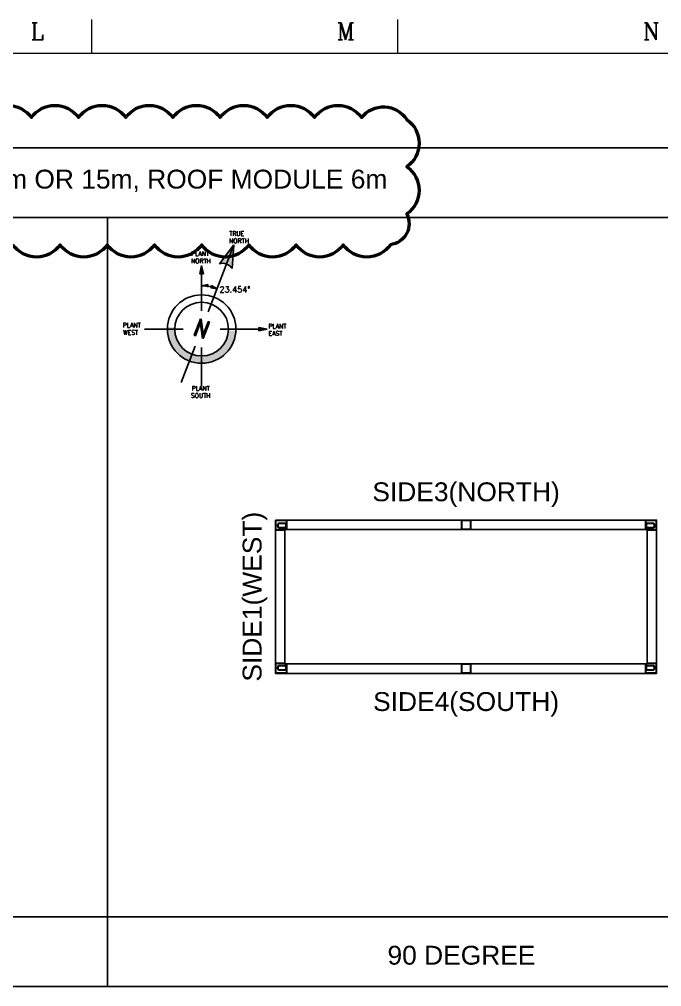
# Model space of a CAD drawing. Header units: millimetres. Extents: x -300 to 383236, y -195106 to -144646.
# Drawn here: x 359190 to 367358, y -157575 to -145269 of the extents above; entities that cross this region are included whole.
import ezdxf
from ezdxf.enums import TextEntityAlignment as Align

# ---------------------------------------------------------------- set-up
doc = ezdxf.new("R2010")
doc.units = ezdxf.units.MM
doc.header["$LTSCALE"] = 60
doc.layers.add('1', color=7, linetype='Continuous')
doc.layers.add('C_TEXT_CONTAINER NO', color=7, linetype='Continuous')
doc.layers.add('C_REV', color=4, linetype='Continuous', lineweight=50)
doc.layers.add('TAN-TIT', color=30, linetype='Continuous', lineweight=0)
doc.styles.add('Arial', font='arial.ttf')
doc.styles.add('COM', font='COMPLEX', dxfattribs={"height": 5})
doc.styles.add('ROMAND', font='romand.shx', dxfattribs={"width": 0.86, "height": 6.5})
doc.styles.add('RomanS', font='romans.shx', dxfattribs={"bigfont": 'whgtxt.shx'})
doc.styles.get("Standard").update_dxf_attribs({"font": 'romans.shx', "width": 0.75, "bigfont": 'whgtxt.shx'})

# ---------------------------------------------------------------- blocks, each defined once
blk = doc.blocks.new('BORDER')
at = {"layer": 'TAN-TIT'}
for p, q in [((160720, 164680), (160720, 166122)), ((173699, 164680), (173699, 166122)), ((232823, 164680), (4977, 164680))]:
    blk.add_line(p, q, dxfattribs=at)
at = {"layer": 'TAN-TIT', "style": 'COM'}
for s, p in [('L', (158124, 165257)), ('M', (171103, 165257)), ('M', (171103, 165257)), ('N', (184082, 165257))]:
    blk.add_text(s, height=721, dxfattribs=at).set_placement(p)

msp = doc.modelspace()

# ---------------------------------------------------------------- hatches: boundary and pattern name
h = msp.add_hatch(color=256)
h.paths.add_polyline_path([(361918.9, -148139.4), (361734.7, -148379.3, -0.1704873), (361825.8, -148381.9)])
h.paths.add_polyline_path([(361918.9, -148139.4), (361825.8, -148381.9, -0.1704873), (361895.3, -148440.9)])
h = msp.add_hatch(color=256)
h.paths.add_polyline_path([(361918.9, -148139.4), (361734.7, -148379.3, -0.1704873), (361825.8, -148381.9)])
h.paths.add_polyline_path([(361918.9, -148139.4), (361825.8, -148381.9, -0.1704873), (361895.3, -148440.9)])
h = msp.add_hatch(color=256)
h.paths.add_polyline_path([(361508, -148402.6), (361485.9, -148506.1), (361515.7, -148506.1, 0.0362907)])
h.paths.add_polyline_path([(361508, -148402.6, -0.0362907), (361515.7, -148506.1), (361530.4, -148506)])
h = msp.add_hatch(color=256)
h.paths.add_polyline_path([(361508, -148402.6), (361485.9, -148506.1), (361515.7, -148506.1, 0.0362907)])
h.paths.add_polyline_path([(361508, -148402.6, -0.0362907), (361515.7, -148506.1), (361530.4, -148506)])
h = msp.add_hatch(color=256)
h.paths.add_polyline_path([(361508.1, -148659.5), (361587.4, -148677.7), (361587.7, -148654.9, 0.0362907)])
h.paths.add_polyline_path([(361508.1, -148659.5, -0.0362907), (361587.7, -148654.9), (361587.9, -148643.6)])
h = msp.add_hatch(color=256)
h.paths.add_polyline_path([(361508.1, -148659.5), (361587.4, -148677.7), (361587.7, -148654.9, 0.0362907)])
h.paths.add_polyline_path([(361508.1, -148659.5, -0.0362907), (361587.7, -148654.9), (361587.9, -148643.6)])
h = msp.add_hatch(color=256)
h.paths.add_polyline_path([(361705.2, -148696), (361635.3, -148654.3), (361628, -148676, 0.0362907)])
h.paths.add_polyline_path([(361705.2, -148696, -0.0362907), (361628, -148676), (361624.4, -148686.7)])
h = msp.add_hatch(color=256)
h.paths.add_polyline_path([(361705.2, -148696), (361635.3, -148654.3), (361628, -148676, 0.0362907)])
h.paths.add_polyline_path([(361705.2, -148696, -0.0362907), (361628, -148676), (361624.4, -148686.7)])
h = msp.add_hatch(color=256)
h.paths.add_polyline_path([(361073.3, -149183.9, 0.4142136), (361482.2, -149644.6), (361487.8, -149550.8, -0.4142136), (361167.2, -149189.5)])
h.paths.add_polyline_path([(361487.8, -149550.8), (361482.2, -149644.6, 0.2159793), (361818, -149516), (361751.1, -149449.9, -0.2159793)])
h.paths.add_polyline_path([(361751.1, -149449.9), (361818, -149516, 0.1819562), (361943, -149235.7), (361849.1, -149230.1, -0.1819562)])
h = msp.add_hatch(color=256)
h.paths.add_polyline_path([(361073.3, -149183.9, 0.4142136), (361482.2, -149644.6), (361487.8, -149550.8, -0.4142136), (361167.2, -149189.5)])
h.paths.add_polyline_path([(361487.8, -149550.8), (361482.2, -149644.6, 0.2159793), (361818, -149516), (361751.1, -149449.9, -0.2159793)])
h.paths.add_polyline_path([(361751.1, -149449.9), (361818, -149516, 0.1819562), (361943, -149235.7), (361849.1, -149230.1, -0.1819562)])
h = msp.add_hatch(color=256)
h.paths.add_polyline_path([(362339.8, -149209.8), (362236.3, -149231.9), (362236.4, -149202.2, -0.0362907)])
h.paths.add_polyline_path([(362339.8, -149209.8, 0.0362907), (362236.4, -149202.2), (362236.4, -149187.5)])
h = msp.add_hatch(color=256)
h.paths.add_polyline_path([(362339.8, -149209.8), (362236.3, -149231.9), (362236.4, -149202.2, -0.0362907)])
h.paths.add_polyline_path([(362339.8, -149209.8, 0.0362907), (362236.4, -149202.2), (362236.4, -149187.5)])

# ---------------------------------------------------------------- linework, layer by layer
for p, q in [((351312.7, -146902.1), (369312.7, -146902.1)), ((351312.7, -147791.5), (369312.7, -147791.5)), ((360312.7, -157575), (360312.7, -147791.5)), ((361592, -148991.1), (361918.9, -148139.4)), ((361592, -148991.1), (361918.9, -148139.4)), ((361918.9, -148139.4), (361734.7, -148379.3)), ((361918.9, -148139.4), (361734.7, -148379.3)), ((361918.9, -148139.4), (361895.3, -148440.9)), ((361918.9, -148139.4), (361895.3, -148440.9)), ((361508, -148402.6), (361485.9, -148506.1)), ((361508, -148402.6), (361485.9, -148506.1)), ((361508.1, -148975.6), (361508, -148402.6)), ((361508, -148402.6), (361530.4, -148506)), ((361508.1, -148975.6), (361508, -148402.6)), ((361508, -148402.6), (361530.4, -148506)), ((361485.9, -148506.1), (361530.4, -148506)), ((361485.9, -148506.1), (361530.4, -148506)), ((361508.1, -148659.5), (361587.9, -148643.6)), ((361508.1, -148659.5), (361587.9, -148643.6)), ((361587.4, -148677.7), (361587.9, -148643.6)), ((361587.4, -148677.7), (361587.9, -148643.6)), ((361635.3, -148654.3), (361624.4, -148686.7)), ((361635.3, -148654.3), (361624.4, -148686.7)), ((361705.2, -148696), (361624.4, -148686.7)), ((361705.2, -148696), (361624.4, -148686.7)), ((361705.2, -148696), (361635.3, -148654.3)), ((361705.2, -148696), (361635.3, -148654.3)), ((360779.9, -149209.9), (361273.9, -149209.8)), ((360779.9, -149209.9), (361273.9, -149209.8)), ((361742.4, -149209.8), (362236.4, -149209.7)), ((361742.4, -149209.8), (362236.4, -149209.7)), ((362236.3, -149231.9), (362236.4, -149187.5)), ((362236.3, -149231.9), (362236.4, -149187.5)), ((362339.8, -149209.8), (362236.3, -149231.9)), ((362339.8, -149209.8), (362236.3, -149231.9)), ((362339.8, -149209.8), (362236.4, -149187.5)), ((362339.8, -149209.8), (362236.4, -149187.5)), ((361247.2, -149889.7), (361424.2, -149428.5)), ((361508.3, -149938), (361508.2, -149444)), ((361508.3, -149938), (361508.2, -149444)), ((369312.7, -156685.6), (351312.7, -156685.6)), ((369312.7, -157575), (351312.7, -157575))]:
    msp.add_line(p, q)
at = {"color": 3}
for p, q in [((362448.3, -151639), (362577.9, -151639)), ((362448.3, -151639), (362590.7, -151639)), ((362448.3, -151639), (362590.7, -151639)), ((362448.3, -151639), (362448.3, -151768.6)), ((362448.3, -153589.4), (362448.3, -151639)), ((364976.7, -151639), (364856.7, -151639)), ((367294.7, -151639), (367152.3, -151639)), ((362568.3, -151768.6), (362568.3, -151759)), ((362590.7, -151759), (362568.3, -151759)), ((362568.3, -153459.8), (362568.3, -151768.6)), ((367152.3, -151759), (362590.7, -151759)), ((367152.3, -151759), (367174.7, -151759)), ((367174.7, -151768.6), (367174.7, -151759)), ((367174.7, -151768.6), (367174.7, -153459.8)), ((362448.3, -153589.4), (362448.3, -153459.8)), ((362568.3, -153459.8), (362568.3, -153469.4)), ((362590.7, -153469.4), (362568.3, -153469.4)), ((362590.7, -153469.4), (367152.3, -153469.4)), ((367152.3, -153469.4), (367174.7, -153469.4)), ((367174.7, -153459.8), (367174.7, -153469.4))]:
    msp.add_line(p, q, dxfattribs=at)
at = {"color": 3, "linetype": 'Continuous'}
for p, q in [((362453.1, -151655.4), (362448.3, -151655.4)), ((362453.1, -151643.8), (362453.1, -151643.8)), ((362453.1, -151643.8), (362453.1, -151643.8)), ((362453.1, -151763.8), (362453.1, -151655.4)), ((362464.7, -151643.8), (362464.7, -151639)), ((362464.7, -151643.8), (362585.9, -151643.8)), ((362574.7, -151680), (362484.2, -151680)), ((362486.9, -151684.8), (362572.1, -151684.8)), ((362585.9, -151643.8), (362585.9, -151639)), ((362590.7, -151643.8), (362585.9, -151643.8)), ((362585.9, -151643.8), (362585.9, -151759)), ((362590.7, -151759), (362590.7, -151639)), ((367152.3, -151759), (367152.3, -151639)), ((367152.3, -151643.8), (367157.1, -151643.8)), ((367157.1, -151643.8), (367157.1, -151639)), ((367157.1, -151643.8), (367157.1, -151759)), ((367278.3, -151643.8), (367157.1, -151643.8)), ((367168.2, -151680), (367258.7, -151680)), ((367256.1, -151684.8), (367170.9, -151684.8)), ((367278.3, -151643.8), (367278.3, -151639)), ((367289.9, -151643.8), (367289.9, -151643.8)), ((367289.9, -151643.8), (367289.9, -151643.8)), ((367289.9, -151655.4), (367294.7, -151655.4)), ((367289.9, -151763.8), (367289.9, -151655.4)), ((362448.3, -151763.8), (362453.1, -151763.8)), ((362568.3, -151768.6), (362448.3, -151768.6)), ((362453.1, -151768.6), (362453.1, -151763.8)), ((362568.3, -151763.8), (362453.1, -151763.8)), ((362484.2, -151740.4), (362574.7, -151740.4)), ((362572.1, -151735.6), (362486.9, -151735.6)), ((367258.7, -151740.4), (367168.2, -151740.4)), ((367170.9, -151735.6), (367256.1, -151735.6)), ((367174.7, -151763.8), (367289.9, -151763.8)), ((367174.7, -151768.6), (367294.7, -151768.6)), ((367294.7, -151763.8), (367289.9, -151763.8)), ((367289.9, -151768.6), (367289.9, -151763.8)), ((362568.3, -153459.8), (362448.3, -153459.8)), ((362448.3, -153464.6), (362453.1, -153464.6)), ((362453.1, -153573), (362448.3, -153573)), ((362453.1, -153459.8), (362453.1, -153464.6)), ((362568.3, -153464.6), (362453.1, -153464.6)), ((362453.1, -153464.6), (362453.1, -153573)), ((362484.2, -153488), (362574.7, -153488)), ((362574.7, -153548.4), (362484.2, -153548.4)), ((362572.1, -153492.8), (362486.9, -153492.8)), ((362486.9, -153543.6), (362572.1, -153543.6)), ((362585.9, -153584.6), (362585.9, -153469.4)), ((362590.7, -153469.4), (362590.7, -153589.4)), ((367152.3, -153469.4), (367152.3, -153589.4)), ((367157.1, -153584.6), (367157.1, -153469.4)), ((367258.7, -153488), (367168.2, -153488)), ((367168.2, -153548.4), (367258.7, -153548.4)), ((367170.9, -153492.8), (367256.1, -153492.8)), ((367256.1, -153543.6), (367170.9, -153543.6)), ((367174.7, -153459.8), (367294.7, -153459.8)), ((367174.7, -153464.6), (367289.9, -153464.6)), ((367289.9, -153459.8), (367289.9, -153464.6)), ((367294.7, -153464.6), (367289.9, -153464.6)), ((367289.9, -153464.6), (367289.9, -153573)), ((367289.9, -153573), (367294.7, -153573)), ((362453.1, -153584.6), (362453.1, -153584.6)), ((362453.1, -153584.6), (362453.1, -153584.6)), ((362464.7, -153584.6), (362464.7, -153589.4)), ((362464.7, -153584.6), (362585.9, -153584.6)), ((362590.7, -153584.6), (362585.9, -153584.6)), ((362585.9, -153584.6), (362585.9, -153589.4)), ((367152.3, -153584.6), (367157.1, -153584.6)), ((367157.1, -153584.6), (367157.1, -153589.4)), ((367278.3, -153584.6), (367157.1, -153584.6)), ((367278.3, -153584.6), (367278.3, -153589.4)), ((367289.9, -153584.6), (367289.9, -153584.6)), ((367289.9, -153584.6), (367289.9, -153584.6))]:
    msp.add_line(p, q, dxfattribs=at)
at = {"color": 3}
for points in [[(362448.3, -151639), (362448.3, -153589.4), (367294.7, -153589.4), (367294.7, -151639)], [(364811.5, -151639), (364931.5, -151639), (364931.5, -151759), (364811.5, -151759)], [(364816.3, -151643.8), (364926.7, -151643.8), (364926.7, -151754.2), (364816.3, -151754.2)], [(364811.5, -153469.4), (364931.5, -153469.4), (364931.5, -153589.4), (364811.5, -153589.4)], [(364816.3, -153474.2), (364926.7, -153474.2), (364926.7, -153584.6), (364816.3, -153584.6)]]:
    msp.add_lwpolyline(points, close=True, dxfattribs=at)
for radius in [435.6, 435.6, 341.6, 341.6]:
    msp.add_circle((361508.2, -149209.8), radius)
for centre, radius, start, end in [((361776.6, -148510.3), 137.5, 30.30506, 107.70652), ((361508.2, -149209.8), 550.3, 69.01654, 90.00868)]:
    msp.add_arc(centre, radius, start, end)
at = {"color": 3, "linetype": 'Continuous'}
for centre, radius, start, end in [((362464.7, -151655.4), 16.4, 90, 180), ((362464.7, -151655.4), 11.6, 90, 180), ((362529.5, -151710.2), 54.4, 146.27916, 213.72084), ((362529.5, -151710.2), 49.6, 149.1964, 210.8036), ((362529.5, -151710.2), 49.6, 329.1964, 30.8036), ((362529.5, -151710.2), 54.4, 326.27916, 33.72084), ((362585.9, -151643.8), 4.8, 0, 90), ((367157.1, -151643.8), 4.8, 90, 180), ((367213.5, -151710.2), 54.4, 146.27916, 213.72084), ((367213.5, -151710.2), 49.6, 149.1964, 210.8036), ((367213.5, -151710.2), 49.6, 329.1964, 30.8036), ((367213.5, -151710.2), 54.4, 326.27916, 33.72084), ((367278.3, -151655.4), 16.4, 0, 90), ((367278.3, -151655.4), 11.6, 0, 90), ((362453.1, -151763.8), 4.8, 180, 270), ((367289.9, -151763.8), 4.8, 270, 0), ((362453.1, -153464.6), 4.8, 90, 180), ((362464.7, -153573), 16.4, 180, 270), ((362464.7, -153573), 11.6, 180, 270), ((362529.5, -153518.2), 54.4, 146.27916, 213.72084), ((362529.5, -153518.2), 49.6, 149.1964, 210.8036), ((362529.5, -153518.2), 49.6, 329.1964, 30.8036), ((362529.5, -153518.2), 54.4, 326.27916, 33.72084), ((367213.5, -153518.2), 54.4, 146.27916, 213.72084), ((367213.5, -153518.2), 49.6, 149.1964, 210.8036), ((367213.5, -153518.2), 49.6, 329.1964, 30.8036), ((367213.5, -153518.2), 54.4, 326.27916, 33.72084), ((367278.3, -153573), 16.4, 270, 0), ((367278.3, -153573), 11.6, 270, 0), ((367289.9, -153464.6), 4.8, 0, 90), ((362585.9, -153584.6), 4.8, 270, 0), ((367157.1, -153584.6), 4.8, 180, 270)]:
    msp.add_arc(centre, radius, start, end, dxfattribs=at)
for points, knots in [([(362484.2, -151680), (362484.3, -151680.1), (362484.3, -151680.1), (362484.3, -151680.1), (362484.3, -151680.2), (362484.3, -151680.2), (362484.4, -151680.3), (362484.4, -151680.4), (362484.6, -151680.6), (362484.6, -151680.8), (362484.8, -151681.1), (362484.9, -151681.2), (362485, -151681.4), (362485, -151681.5), (362485.1, -151681.6), (362485.1, -151681.6), (362485.2, -151681.7), (362485.2, -151681.7), (362485.3, -151681.9), (362485.3, -151682.1), (362485.5, -151682.3), (362485.6, -151682.5), (362485.7, -151682.7), (362485.8, -151682.8), (362485.9, -151683), (362485.9, -151683), (362485.9, -151683.1), (362485.9, -151683.1), (362486, -151683.2), (362486, -151683.3), (362486.1, -151683.4), (362486.2, -151683.5), (362486.3, -151683.8), (362486.3, -151683.9), (362486.4, -151684), (362486.4, -151684), (362486.4, -151684), (362486.5, -151684.1), (362486.5, -151684.1), (362486.5, -151684.2), (362486.6, -151684.3), (362486.6, -151684.4), (362486.7, -151684.5), (362486.7, -151684.6), (362486.8, -151684.6), (362486.8, -151684.6), (362486.8, -151684.7), (362486.8, -151684.7), (362486.8, -151684.7), (362486.8, -151684.7), (362486.9, -151684.8), (362486.9, -151684.8), (362486.9, -151684.8), (362486.9, -151684.8)], [0, 0, 0, 0, 0.0078196, 0.0078196, 0.0156393, 0.0312785, 0.0312785, 0.062557, 0.062557, 0.125114, 0.125114, 0.1876711, 0.1876711, 0.2189496, 0.2189496, 0.2345888, 0.2345888, 0.2502281, 0.2502281, 0.3127851, 0.3127851, 0.3753421, 0.3753421, 0.4378991, 0.4378991, 0.4535384, 0.4535384, 0.4691776, 0.4691776, 0.5004562, 0.5004562, 0.5630132, 0.5630132, 0.6255702, 0.6255702, 0.6412095, 0.6412095, 0.6568487, 0.6568487, 0.6881272, 0.6881272, 0.7506842, 0.7506842, 0.8132413, 0.8132413, 0.8288805, 0.8288805, 0.8445198, 0.8445198, 0.8757983, 0.8757983, 0.9383553, 1, 1, 1, 1]), ([(362574.7, -151680), (362574.7, -151680.1), (362574.7, -151680.1), (362574.7, -151680.1), (362574.7, -151680.2), (362574.6, -151680.2), (362574.6, -151680.3), (362574.5, -151680.4), (362574.4, -151680.6), (362574.3, -151680.8), (362574.2, -151681.1), (362574.1, -151681.2), (362574, -151681.4), (362574, -151681.5), (362573.9, -151681.6), (362573.9, -151681.6), (362573.8, -151681.7), (362573.8, -151681.7), (362573.7, -151681.9), (362573.6, -151682.1), (362573.5, -151682.3), (362573.4, -151682.5), (362573.3, -151682.7), (362573.2, -151682.8), (362573.1, -151683), (362573.1, -151683), (362573.1, -151683.1), (362573.1, -151683.1), (362573, -151683.2), (362573, -151683.3), (362572.9, -151683.4), (362572.8, -151683.5), (362572.7, -151683.8), (362572.7, -151683.9), (362572.6, -151684), (362572.6, -151684), (362572.6, -151684), (362572.5, -151684.1), (362572.5, -151684.1), (362572.5, -151684.2), (362572.4, -151684.3), (362572.4, -151684.4), (362572.3, -151684.5), (362572.3, -151684.6), (362572.2, -151684.6), (362572.2, -151684.6), (362572.2, -151684.7), (362572.2, -151684.7), (362572.2, -151684.7), (362572.2, -151684.7), (362572.1, -151684.8), (362572.1, -151684.8), (362572.1, -151684.8), (362572.1, -151684.8)], [0, 0, 0, 0, 0.0078196, 0.0078196, 0.0156393, 0.0312785, 0.0312785, 0.062557, 0.062557, 0.125114, 0.125114, 0.1876711, 0.1876711, 0.2189496, 0.2189496, 0.2345888, 0.2345888, 0.2502281, 0.2502281, 0.3127851, 0.3127851, 0.3753421, 0.3753421, 0.4378991, 0.4378991, 0.4535384, 0.4535384, 0.4691776, 0.4691776, 0.5004562, 0.5004562, 0.5630132, 0.5630132, 0.6255702, 0.6255702, 0.6412095, 0.6412095, 0.6568487, 0.6568487, 0.6881272, 0.6881272, 0.7506842, 0.7506842, 0.8132413, 0.8132413, 0.8288805, 0.8288805, 0.8445198, 0.8445198, 0.8757983, 0.8757983, 0.9383553, 1, 1, 1, 1]), ([(367168.2, -151680), (367168.3, -151680.1), (367168.3, -151680.1), (367168.3, -151680.1), (367168.3, -151680.2), (367168.3, -151680.2), (367168.4, -151680.3), (367168.4, -151680.4), (367168.6, -151680.6), (367168.6, -151680.8), (367168.8, -151681.1), (367168.9, -151681.2), (367169, -151681.4), (367169, -151681.5), (367169.1, -151681.6), (367169.1, -151681.6), (367169.2, -151681.7), (367169.2, -151681.7), (367169.3, -151681.9), (367169.3, -151682.1), (367169.5, -151682.3), (367169.6, -151682.5), (367169.7, -151682.7), (367169.8, -151682.8), (367169.9, -151683), (367169.9, -151683), (367169.9, -151683.1), (367169.9, -151683.1), (367170, -151683.2), (367170, -151683.3), (367170.1, -151683.4), (367170.2, -151683.5), (367170.3, -151683.8), (367170.3, -151683.9), (367170.4, -151684), (367170.4, -151684), (367170.4, -151684), (367170.5, -151684.1), (367170.5, -151684.1), (367170.5, -151684.2), (367170.6, -151684.3), (367170.6, -151684.4), (367170.7, -151684.5), (367170.7, -151684.6), (367170.8, -151684.6), (367170.8, -151684.6), (367170.8, -151684.7), (367170.8, -151684.7), (367170.8, -151684.7), (367170.8, -151684.7), (367170.9, -151684.8), (367170.9, -151684.8), (367170.9, -151684.8), (367170.9, -151684.8)], [0, 0, 0, 0, 0.0078196, 0.0078196, 0.0156393, 0.0312785, 0.0312785, 0.062557, 0.062557, 0.125114, 0.125114, 0.1876711, 0.1876711, 0.2189496, 0.2189496, 0.2345888, 0.2345888, 0.2502281, 0.2502281, 0.3127851, 0.3127851, 0.3753421, 0.3753421, 0.4378991, 0.4378991, 0.4535384, 0.4535384, 0.4691776, 0.4691776, 0.5004562, 0.5004562, 0.5630132, 0.5630132, 0.6255702, 0.6255702, 0.6412095, 0.6412095, 0.6568487, 0.6568487, 0.6881272, 0.6881272, 0.7506842, 0.7506842, 0.8132413, 0.8132413, 0.8288805, 0.8288805, 0.8445198, 0.8445198, 0.8757983, 0.8757983, 0.9383553, 1, 1, 1, 1]), ([(367258.7, -151680), (367258.7, -151680.1), (367258.7, -151680.1), (367258.7, -151680.1), (367258.7, -151680.2), (367258.6, -151680.2), (367258.6, -151680.3), (367258.5, -151680.4), (367258.4, -151680.6), (367258.3, -151680.8), (367258.2, -151681.1), (367258.1, -151681.2), (367258, -151681.4), (367258, -151681.5), (367257.9, -151681.6), (367257.9, -151681.6), (367257.8, -151681.7), (367257.8, -151681.7), (367257.7, -151681.9), (367257.6, -151682.1), (367257.5, -151682.3), (367257.4, -151682.5), (367257.3, -151682.7), (367257.2, -151682.8), (367257.1, -151683), (367257.1, -151683), (367257.1, -151683.1), (367257.1, -151683.1), (367257, -151683.2), (367257, -151683.3), (367256.9, -151683.4), (367256.8, -151683.5), (367256.7, -151683.8), (367256.7, -151683.9), (367256.6, -151684), (367256.6, -151684), (367256.6, -151684), (367256.5, -151684.1), (367256.5, -151684.1), (367256.5, -151684.2), (367256.4, -151684.3), (367256.4, -151684.4), (367256.3, -151684.5), (367256.3, -151684.6), (367256.2, -151684.6), (367256.2, -151684.6), (367256.2, -151684.7), (367256.2, -151684.7), (367256.2, -151684.7), (367256.2, -151684.7), (367256.1, -151684.8), (367256.1, -151684.8), (367256.1, -151684.8), (367256.1, -151684.8)], [0, 0, 0, 0, 0.0078196, 0.0078196, 0.0156393, 0.0312785, 0.0312785, 0.062557, 0.062557, 0.125114, 0.125114, 0.1876711, 0.1876711, 0.2189496, 0.2189496, 0.2345888, 0.2345888, 0.2502281, 0.2502281, 0.3127851, 0.3127851, 0.3753421, 0.3753421, 0.4378991, 0.4378991, 0.4535384, 0.4535384, 0.4691776, 0.4691776, 0.5004562, 0.5004562, 0.5630132, 0.5630132, 0.6255702, 0.6255702, 0.6412095, 0.6412095, 0.6568487, 0.6568487, 0.6881272, 0.6881272, 0.7506842, 0.7506842, 0.8132413, 0.8132413, 0.8288805, 0.8288805, 0.8445198, 0.8445198, 0.8757983, 0.8757983, 0.9383553, 1, 1, 1, 1]), ([(362486.9, -151735.6), (362486.9, -151735.6), (362486.9, -151735.7), (362486.9, -151735.7), (362486.8, -151735.8), (362486.8, -151735.8), (362486.8, -151735.8), (362486.8, -151735.8), (362486.8, -151735.8), (362486.8, -151735.9), (362486.7, -151735.9), (362486.7, -151736), (362486.6, -151736.1), (362486.6, -151736.2), (362486.5, -151736.3), (362486.5, -151736.4), (362486.5, -151736.4), (362486.4, -151736.4), (362486.4, -151736.5), (362486.4, -151736.5), (362486.3, -151736.6), (362486.3, -151736.7), (362486.2, -151736.9), (362486.1, -151737), (362486, -151737.2), (362486, -151737.3), (362485.9, -151737.4), (362485.9, -151737.4), (362485.9, -151737.5), (362485.9, -151737.5), (362485.8, -151737.6), (362485.7, -151737.8), (362485.6, -151738), (362485.5, -151738.1), (362485.3, -151738.4), (362485.3, -151738.6), (362485.2, -151738.7), (362485.2, -151738.8), (362485.1, -151738.8), (362485.1, -151738.9), (362485, -151739), (362485, -151739.1), (362484.9, -151739.3), (362484.8, -151739.4), (362484.6, -151739.7), (362484.6, -151739.8), (362484.4, -151740.1), (362484.4, -151740.1), (362484.3, -151740.3), (362484.3, -151740.3), (362484.3, -151740.4), (362484.3, -151740.4), (362484.3, -151740.4), (362484.2, -151740.4)], [0, 0, 0, 0, 0.0620604, 0.1245897, 0.1245897, 0.1558543, 0.1558543, 0.1714867, 0.1714867, 0.187119, 0.187119, 0.2496483, 0.2496483, 0.3121776, 0.3121776, 0.3434423, 0.3434423, 0.3590746, 0.3590746, 0.3747069, 0.3747069, 0.4372362, 0.4372362, 0.4997655, 0.4997655, 0.5310302, 0.5310302, 0.5466625, 0.5466625, 0.5622948, 0.5622948, 0.6248242, 0.6248242, 0.6873535, 0.6873535, 0.7498828, 0.7498828, 0.7655151, 0.7655151, 0.7811474, 0.7811474, 0.8124121, 0.8124121, 0.8749414, 0.8749414, 0.9374707, 0.9374707, 0.9687353, 0.9687353, 0.9843677, 0.9921838, 0.9921838, 1, 1, 1, 1]), ([(362572.1, -151735.6), (362572.1, -151735.6), (362572.1, -151735.7), (362572.1, -151735.7), (362572.2, -151735.8), (362572.2, -151735.8), (362572.2, -151735.8), (362572.2, -151735.8), (362572.2, -151735.8), (362572.2, -151735.9), (362572.3, -151735.9), (362572.3, -151736), (362572.4, -151736.1), (362572.4, -151736.2), (362572.5, -151736.3), (362572.5, -151736.4), (362572.5, -151736.4), (362572.6, -151736.4), (362572.6, -151736.5), (362572.6, -151736.5), (362572.7, -151736.6), (362572.7, -151736.7), (362572.8, -151736.9), (362572.9, -151737), (362573, -151737.2), (362573, -151737.3), (362573.1, -151737.4), (362573.1, -151737.4), (362573.1, -151737.5), (362573.1, -151737.5), (362573.2, -151737.6), (362573.3, -151737.8), (362573.4, -151738), (362573.5, -151738.1), (362573.6, -151738.4), (362573.7, -151738.6), (362573.8, -151738.7), (362573.8, -151738.8), (362573.9, -151738.8), (362573.9, -151738.9), (362574, -151739), (362574, -151739.1), (362574.1, -151739.3), (362574.2, -151739.4), (362574.3, -151739.7), (362574.4, -151739.8), (362574.5, -151740.1), (362574.6, -151740.1), (362574.6, -151740.3), (362574.7, -151740.3), (362574.7, -151740.4), (362574.7, -151740.4), (362574.7, -151740.4), (362574.7, -151740.4)], [0, 0, 0, 0, 0.0620604, 0.1245897, 0.1245897, 0.1558543, 0.1558543, 0.1714867, 0.1714867, 0.187119, 0.187119, 0.2496483, 0.2496483, 0.3121776, 0.3121776, 0.3434423, 0.3434423, 0.3590746, 0.3590746, 0.3747069, 0.3747069, 0.4372362, 0.4372362, 0.4997655, 0.4997655, 0.5310302, 0.5310302, 0.5466625, 0.5466625, 0.5622948, 0.5622948, 0.6248242, 0.6248242, 0.6873535, 0.6873535, 0.7498828, 0.7498828, 0.7655151, 0.7655151, 0.7811474, 0.7811474, 0.8124121, 0.8124121, 0.8749414, 0.8749414, 0.9374707, 0.9374707, 0.9687353, 0.9687353, 0.9843677, 0.9921838, 0.9921838, 1, 1, 1, 1]), ([(367170.9, -151735.6), (367170.9, -151735.6), (367170.9, -151735.7), (367170.9, -151735.7), (367170.8, -151735.8), (367170.8, -151735.8), (367170.8, -151735.8), (367170.8, -151735.8), (367170.8, -151735.8), (367170.8, -151735.9), (367170.7, -151735.9), (367170.7, -151736), (367170.6, -151736.1), (367170.6, -151736.2), (367170.5, -151736.3), (367170.5, -151736.4), (367170.5, -151736.4), (367170.4, -151736.4), (367170.4, -151736.5), (367170.4, -151736.5), (367170.3, -151736.6), (367170.3, -151736.7), (367170.2, -151736.9), (367170.1, -151737), (367170, -151737.2), (367170, -151737.3), (367169.9, -151737.4), (367169.9, -151737.4), (367169.9, -151737.5), (367169.9, -151737.5), (367169.8, -151737.6), (367169.7, -151737.8), (367169.6, -151738), (367169.5, -151738.1), (367169.3, -151738.4), (367169.3, -151738.6), (367169.2, -151738.7), (367169.2, -151738.8), (367169.1, -151738.8), (367169.1, -151738.9), (367169, -151739), (367169, -151739.1), (367168.9, -151739.3), (367168.8, -151739.4), (367168.6, -151739.7), (367168.6, -151739.8), (367168.4, -151740.1), (367168.4, -151740.1), (367168.3, -151740.3), (367168.3, -151740.3), (367168.3, -151740.4), (367168.3, -151740.4), (367168.3, -151740.4), (367168.2, -151740.4)], [0, 0, 0, 0, 0.0620604, 0.1245897, 0.1245897, 0.1558543, 0.1558543, 0.1714867, 0.1714867, 0.187119, 0.187119, 0.2496483, 0.2496483, 0.3121776, 0.3121776, 0.3434423, 0.3434423, 0.3590746, 0.3590746, 0.3747069, 0.3747069, 0.4372362, 0.4372362, 0.4997655, 0.4997655, 0.5310302, 0.5310302, 0.5466625, 0.5466625, 0.5622948, 0.5622948, 0.6248242, 0.6248242, 0.6873535, 0.6873535, 0.7498828, 0.7498828, 0.7655151, 0.7655151, 0.7811474, 0.7811474, 0.8124121, 0.8124121, 0.8749414, 0.8749414, 0.9374707, 0.9374707, 0.9687353, 0.9687353, 0.9843677, 0.9921838, 0.9921838, 1, 1, 1, 1]), ([(367256.1, -151735.6), (367256.1, -151735.6), (367256.1, -151735.7), (367256.1, -151735.7), (367256.2, -151735.8), (367256.2, -151735.8), (367256.2, -151735.8), (367256.2, -151735.8), (367256.2, -151735.8), (367256.2, -151735.9), (367256.3, -151735.9), (367256.3, -151736), (367256.4, -151736.1), (367256.4, -151736.2), (367256.5, -151736.3), (367256.5, -151736.4), (367256.5, -151736.4), (367256.6, -151736.4), (367256.6, -151736.5), (367256.6, -151736.5), (367256.7, -151736.6), (367256.7, -151736.7), (367256.8, -151736.9), (367256.9, -151737), (367257, -151737.2), (367257, -151737.3), (367257.1, -151737.4), (367257.1, -151737.4), (367257.1, -151737.5), (367257.1, -151737.5), (367257.2, -151737.6), (367257.3, -151737.8), (367257.4, -151738), (367257.5, -151738.1), (367257.6, -151738.4), (367257.7, -151738.6), (367257.8, -151738.7), (367257.8, -151738.8), (367257.9, -151738.8), (367257.9, -151738.9), (367258, -151739), (367258, -151739.1), (367258.1, -151739.3), (367258.2, -151739.4), (367258.3, -151739.7), (367258.4, -151739.8), (367258.5, -151740.1), (367258.6, -151740.1), (367258.6, -151740.3), (367258.7, -151740.3), (367258.7, -151740.4), (367258.7, -151740.4), (367258.7, -151740.4), (367258.7, -151740.4)], [0, 0, 0, 0, 0.0620604, 0.1245897, 0.1245897, 0.1558543, 0.1558543, 0.1714867, 0.1714867, 0.187119, 0.187119, 0.2496483, 0.2496483, 0.3121776, 0.3121776, 0.3434423, 0.3434423, 0.3590746, 0.3590746, 0.3747069, 0.3747069, 0.4372362, 0.4372362, 0.4997655, 0.4997655, 0.5310302, 0.5310302, 0.5466625, 0.5466625, 0.5622948, 0.5622948, 0.6248242, 0.6248242, 0.6873535, 0.6873535, 0.7498828, 0.7498828, 0.7655151, 0.7655151, 0.7811474, 0.7811474, 0.8124121, 0.8124121, 0.8749414, 0.8749414, 0.9374707, 0.9374707, 0.9687353, 0.9687353, 0.9843677, 0.9921838, 0.9921838, 1, 1, 1, 1]), ([(362486.9, -153492.8), (362486.9, -153492.8), (362486.9, -153492.8), (362486.9, -153492.8), (362486.8, -153492.7), (362486.8, -153492.7), (362486.8, -153492.7), (362486.8, -153492.7), (362486.8, -153492.6), (362486.8, -153492.6), (362486.7, -153492.6), (362486.7, -153492.5), (362486.6, -153492.4), (362486.6, -153492.3), (362486.5, -153492.2), (362486.5, -153492.1), (362486.5, -153492.1), (362486.4, -153492), (362486.4, -153492), (362486.4, -153492), (362486.3, -153491.9), (362486.3, -153491.8), (362486.2, -153491.5), (362486.1, -153491.4), (362486, -153491.3), (362486, -153491.2), (362485.9, -153491.1), (362485.9, -153491.1), (362485.9, -153491), (362485.9, -153491), (362485.8, -153490.8), (362485.7, -153490.7), (362485.6, -153490.5), (362485.5, -153490.3), (362485.3, -153490.1), (362485.3, -153489.9), (362485.2, -153489.8), (362485.2, -153489.7), (362485.1, -153489.6), (362485.1, -153489.6), (362485, -153489.5), (362485, -153489.4), (362484.9, -153489.2), (362484.8, -153489.1), (362484.6, -153488.8), (362484.6, -153488.6), (362484.4, -153488.4), (362484.4, -153488.3), (362484.3, -153488.2), (362484.3, -153488.2), (362484.3, -153488.1), (362484.3, -153488.1), (362484.3, -153488.1), (362484.2, -153488)], [0, 0, 0, 0, 0.0620604, 0.1245897, 0.1245897, 0.1558543, 0.1558543, 0.1714867, 0.1714867, 0.187119, 0.187119, 0.2496483, 0.2496483, 0.3121776, 0.3121776, 0.3434423, 0.3434423, 0.3590746, 0.3590746, 0.3747069, 0.3747069, 0.4372362, 0.4372362, 0.4997655, 0.4997655, 0.5310302, 0.5310302, 0.5466625, 0.5466625, 0.5622948, 0.5622948, 0.6248242, 0.6248242, 0.6873535, 0.6873535, 0.7498828, 0.7498828, 0.7655151, 0.7655151, 0.7811474, 0.7811474, 0.8124121, 0.8124121, 0.8749414, 0.8749414, 0.9374707, 0.9374707, 0.9687353, 0.9687353, 0.9843677, 0.9921838, 0.9921838, 1, 1, 1, 1]), ([(362484.2, -153548.4), (362484.3, -153548.4), (362484.3, -153548.4), (362484.3, -153548.4), (362484.3, -153548.3), (362484.3, -153548.3), (362484.4, -153548.1), (362484.4, -153548.1), (362484.6, -153547.8), (362484.6, -153547.7), (362484.8, -153547.4), (362484.9, -153547.3), (362485, -153547.1), (362485, -153547), (362485.1, -153546.9), (362485.1, -153546.8), (362485.2, -153546.8), (362485.2, -153546.7), (362485.3, -153546.6), (362485.3, -153546.4), (362485.5, -153546.1), (362485.6, -153546), (362485.7, -153545.8), (362485.8, -153545.6), (362485.9, -153545.5), (362485.9, -153545.5), (362485.9, -153545.4), (362485.9, -153545.4), (362486, -153545.3), (362486, -153545.2), (362486.1, -153545), (362486.2, -153544.9), (362486.3, -153544.7), (362486.3, -153544.6), (362486.4, -153544.5), (362486.4, -153544.5), (362486.4, -153544.4), (362486.5, -153544.4), (362486.5, -153544.4), (362486.5, -153544.3), (362486.6, -153544.2), (362486.6, -153544.1), (362486.7, -153544), (362486.7, -153543.9), (362486.8, -153543.9), (362486.8, -153543.9), (362486.8, -153543.8), (362486.8, -153543.8), (362486.8, -153543.8), (362486.8, -153543.8), (362486.9, -153543.7), (362486.9, -153543.7), (362486.9, -153543.7), (362486.9, -153543.6)], [0, 0, 0, 0, 0.0078196, 0.0078196, 0.0156393, 0.0312785, 0.0312785, 0.062557, 0.062557, 0.125114, 0.125114, 0.1876711, 0.1876711, 0.2189496, 0.2189496, 0.2345888, 0.2345888, 0.2502281, 0.2502281, 0.3127851, 0.3127851, 0.3753421, 0.3753421, 0.4378991, 0.4378991, 0.4535384, 0.4535384, 0.4691776, 0.4691776, 0.5004562, 0.5004562, 0.5630132, 0.5630132, 0.6255702, 0.6255702, 0.6412095, 0.6412095, 0.6568487, 0.6568487, 0.6881272, 0.6881272, 0.7506842, 0.7506842, 0.8132413, 0.8132413, 0.8288805, 0.8288805, 0.8445198, 0.8445198, 0.8757983, 0.8757983, 0.9383553, 1, 1, 1, 1]), ([(362572.1, -153492.8), (362572.1, -153492.8), (362572.1, -153492.8), (362572.1, -153492.8), (362572.2, -153492.7), (362572.2, -153492.7), (362572.2, -153492.7), (362572.2, -153492.7), (362572.2, -153492.6), (362572.2, -153492.6), (362572.3, -153492.6), (362572.3, -153492.5), (362572.4, -153492.4), (362572.4, -153492.3), (362572.5, -153492.2), (362572.5, -153492.1), (362572.5, -153492.1), (362572.6, -153492), (362572.6, -153492), (362572.6, -153492), (362572.7, -153491.9), (362572.7, -153491.8), (362572.8, -153491.5), (362572.9, -153491.4), (362573, -153491.3), (362573, -153491.2), (362573.1, -153491.1), (362573.1, -153491.1), (362573.1, -153491), (362573.1, -153491), (362573.2, -153490.8), (362573.3, -153490.7), (362573.4, -153490.5), (362573.5, -153490.3), (362573.6, -153490.1), (362573.7, -153489.9), (362573.8, -153489.8), (362573.8, -153489.7), (362573.9, -153489.6), (362573.9, -153489.6), (362574, -153489.5), (362574, -153489.4), (362574.1, -153489.2), (362574.2, -153489.1), (362574.3, -153488.8), (362574.4, -153488.6), (362574.5, -153488.4), (362574.6, -153488.3), (362574.6, -153488.2), (362574.7, -153488.2), (362574.7, -153488.1), (362574.7, -153488.1), (362574.7, -153488.1), (362574.7, -153488)], [0, 0, 0, 0, 0.0620604, 0.1245897, 0.1245897, 0.1558543, 0.1558543, 0.1714867, 0.1714867, 0.187119, 0.187119, 0.2496483, 0.2496483, 0.3121776, 0.3121776, 0.3434423, 0.3434423, 0.3590746, 0.3590746, 0.3747069, 0.3747069, 0.4372362, 0.4372362, 0.4997655, 0.4997655, 0.5310302, 0.5310302, 0.5466625, 0.5466625, 0.5622948, 0.5622948, 0.6248242, 0.6248242, 0.6873535, 0.6873535, 0.7498828, 0.7498828, 0.7655151, 0.7655151, 0.7811474, 0.7811474, 0.8124121, 0.8124121, 0.8749414, 0.8749414, 0.9374707, 0.9374707, 0.9687353, 0.9687353, 0.9843677, 0.9921838, 0.9921838, 1, 1, 1, 1]), ([(362574.7, -153548.4), (362574.7, -153548.4), (362574.7, -153548.4), (362574.7, -153548.4), (362574.7, -153548.3), (362574.6, -153548.3), (362574.6, -153548.1), (362574.5, -153548.1), (362574.4, -153547.8), (362574.3, -153547.7), (362574.2, -153547.4), (362574.1, -153547.3), (362574, -153547.1), (362574, -153547), (362573.9, -153546.9), (362573.9, -153546.8), (362573.8, -153546.8), (362573.8, -153546.7), (362573.7, -153546.6), (362573.6, -153546.4), (362573.5, -153546.1), (362573.4, -153546), (362573.3, -153545.8), (362573.2, -153545.6), (362573.1, -153545.5), (362573.1, -153545.5), (362573.1, -153545.4), (362573.1, -153545.4), (362573, -153545.3), (362573, -153545.2), (362572.9, -153545), (362572.8, -153544.9), (362572.7, -153544.7), (362572.7, -153544.6), (362572.6, -153544.5), (362572.6, -153544.5), (362572.6, -153544.4), (362572.5, -153544.4), (362572.5, -153544.4), (362572.5, -153544.3), (362572.4, -153544.2), (362572.4, -153544.1), (362572.3, -153544), (362572.3, -153543.9), (362572.2, -153543.9), (362572.2, -153543.9), (362572.2, -153543.8), (362572.2, -153543.8), (362572.2, -153543.8), (362572.2, -153543.8), (362572.1, -153543.7), (362572.1, -153543.7), (362572.1, -153543.7), (362572.1, -153543.6)], [0, 0, 0, 0, 0.0078196, 0.0078196, 0.0156393, 0.0312785, 0.0312785, 0.062557, 0.062557, 0.125114, 0.125114, 0.1876711, 0.1876711, 0.2189496, 0.2189496, 0.2345888, 0.2345888, 0.2502281, 0.2502281, 0.3127851, 0.3127851, 0.3753421, 0.3753421, 0.4378991, 0.4378991, 0.4535384, 0.4535384, 0.4691776, 0.4691776, 0.5004562, 0.5004562, 0.5630132, 0.5630132, 0.6255702, 0.6255702, 0.6412095, 0.6412095, 0.6568487, 0.6568487, 0.6881272, 0.6881272, 0.7506842, 0.7506842, 0.8132413, 0.8132413, 0.8288805, 0.8288805, 0.8445198, 0.8445198, 0.8757983, 0.8757983, 0.9383553, 1, 1, 1, 1]), ([(367170.9, -153492.8), (367170.9, -153492.8), (367170.9, -153492.8), (367170.9, -153492.8), (367170.8, -153492.7), (367170.8, -153492.7), (367170.8, -153492.7), (367170.8, -153492.7), (367170.8, -153492.6), (367170.8, -153492.6), (367170.7, -153492.6), (367170.7, -153492.5), (367170.6, -153492.4), (367170.6, -153492.3), (367170.5, -153492.2), (367170.5, -153492.1), (367170.5, -153492.1), (367170.4, -153492), (367170.4, -153492), (367170.4, -153492), (367170.3, -153491.9), (367170.3, -153491.8), (367170.2, -153491.5), (367170.1, -153491.4), (367170, -153491.3), (367170, -153491.2), (367169.9, -153491.1), (367169.9, -153491.1), (367169.9, -153491), (367169.9, -153491), (367169.8, -153490.8), (367169.7, -153490.7), (367169.6, -153490.5), (367169.5, -153490.3), (367169.3, -153490.1), (367169.3, -153489.9), (367169.2, -153489.8), (367169.2, -153489.7), (367169.1, -153489.6), (367169.1, -153489.6), (367169, -153489.5), (367169, -153489.4), (367168.9, -153489.2), (367168.8, -153489.1), (367168.6, -153488.8), (367168.6, -153488.6), (367168.4, -153488.4), (367168.4, -153488.3), (367168.3, -153488.2), (367168.3, -153488.2), (367168.3, -153488.1), (367168.3, -153488.1), (367168.3, -153488.1), (367168.2, -153488)], [0, 0, 0, 0, 0.0620604, 0.1245897, 0.1245897, 0.1558543, 0.1558543, 0.1714867, 0.1714867, 0.187119, 0.187119, 0.2496483, 0.2496483, 0.3121776, 0.3121776, 0.3434423, 0.3434423, 0.3590746, 0.3590746, 0.3747069, 0.3747069, 0.4372362, 0.4372362, 0.4997655, 0.4997655, 0.5310302, 0.5310302, 0.5466625, 0.5466625, 0.5622948, 0.5622948, 0.6248242, 0.6248242, 0.6873535, 0.6873535, 0.7498828, 0.7498828, 0.7655151, 0.7655151, 0.7811474, 0.7811474, 0.8124121, 0.8124121, 0.8749414, 0.8749414, 0.9374707, 0.9374707, 0.9687353, 0.9687353, 0.9843677, 0.9921838, 0.9921838, 1, 1, 1, 1]), ([(367168.2, -153548.4), (367168.3, -153548.4), (367168.3, -153548.4), (367168.3, -153548.4), (367168.3, -153548.3), (367168.3, -153548.3), (367168.4, -153548.1), (367168.4, -153548.1), (367168.6, -153547.8), (367168.6, -153547.7), (367168.8, -153547.4), (367168.9, -153547.3), (367169, -153547.1), (367169, -153547), (367169.1, -153546.9), (367169.1, -153546.8), (367169.2, -153546.8), (367169.2, -153546.7), (367169.3, -153546.6), (367169.3, -153546.4), (367169.5, -153546.1), (367169.6, -153546), (367169.7, -153545.8), (367169.8, -153545.6), (367169.9, -153545.5), (367169.9, -153545.5), (367169.9, -153545.4), (367169.9, -153545.4), (367170, -153545.3), (367170, -153545.2), (367170.1, -153545), (367170.2, -153544.9), (367170.3, -153544.7), (367170.3, -153544.6), (367170.4, -153544.5), (367170.4, -153544.5), (367170.4, -153544.4), (367170.5, -153544.4), (367170.5, -153544.4), (367170.5, -153544.3), (367170.6, -153544.2), (367170.6, -153544.1), (367170.7, -153544), (367170.7, -153543.9), (367170.8, -153543.9), (367170.8, -153543.9), (367170.8, -153543.8), (367170.8, -153543.8), (367170.8, -153543.8), (367170.8, -153543.8), (367170.9, -153543.7), (367170.9, -153543.7), (367170.9, -153543.7), (367170.9, -153543.6)], [0, 0, 0, 0, 0.0078196, 0.0078196, 0.0156393, 0.0312785, 0.0312785, 0.062557, 0.062557, 0.125114, 0.125114, 0.1876711, 0.1876711, 0.2189496, 0.2189496, 0.2345888, 0.2345888, 0.2502281, 0.2502281, 0.3127851, 0.3127851, 0.3753421, 0.3753421, 0.4378991, 0.4378991, 0.4535384, 0.4535384, 0.4691776, 0.4691776, 0.5004562, 0.5004562, 0.5630132, 0.5630132, 0.6255702, 0.6255702, 0.6412095, 0.6412095, 0.6568487, 0.6568487, 0.6881272, 0.6881272, 0.7506842, 0.7506842, 0.8132413, 0.8132413, 0.8288805, 0.8288805, 0.8445198, 0.8445198, 0.8757983, 0.8757983, 0.9383553, 1, 1, 1, 1]), ([(367256.1, -153492.8), (367256.1, -153492.8), (367256.1, -153492.8), (367256.1, -153492.8), (367256.2, -153492.7), (367256.2, -153492.7), (367256.2, -153492.7), (367256.2, -153492.7), (367256.2, -153492.6), (367256.2, -153492.6), (367256.3, -153492.6), (367256.3, -153492.5), (367256.4, -153492.4), (367256.4, -153492.3), (367256.5, -153492.2), (367256.5, -153492.1), (367256.5, -153492.1), (367256.6, -153492), (367256.6, -153492), (367256.6, -153492), (367256.7, -153491.9), (367256.7, -153491.8), (367256.8, -153491.5), (367256.9, -153491.4), (367257, -153491.3), (367257, -153491.2), (367257.1, -153491.1), (367257.1, -153491.1), (367257.1, -153491), (367257.1, -153491), (367257.2, -153490.8), (367257.3, -153490.7), (367257.4, -153490.5), (367257.5, -153490.3), (367257.6, -153490.1), (367257.7, -153489.9), (367257.8, -153489.8), (367257.8, -153489.7), (367257.9, -153489.6), (367257.9, -153489.6), (367258, -153489.5), (367258, -153489.4), (367258.1, -153489.2), (367258.2, -153489.1), (367258.3, -153488.8), (367258.4, -153488.6), (367258.5, -153488.4), (367258.6, -153488.3), (367258.6, -153488.2), (367258.7, -153488.2), (367258.7, -153488.1), (367258.7, -153488.1), (367258.7, -153488.1), (367258.7, -153488)], [0, 0, 0, 0, 0.0620604, 0.1245897, 0.1245897, 0.1558543, 0.1558543, 0.1714867, 0.1714867, 0.187119, 0.187119, 0.2496483, 0.2496483, 0.3121776, 0.3121776, 0.3434423, 0.3434423, 0.3590746, 0.3590746, 0.3747069, 0.3747069, 0.4372362, 0.4372362, 0.4997655, 0.4997655, 0.5310302, 0.5310302, 0.5466625, 0.5466625, 0.5622948, 0.5622948, 0.6248242, 0.6248242, 0.6873535, 0.6873535, 0.7498828, 0.7498828, 0.7655151, 0.7655151, 0.7811474, 0.7811474, 0.8124121, 0.8124121, 0.8749414, 0.8749414, 0.9374707, 0.9374707, 0.9687353, 0.9687353, 0.9843677, 0.9921838, 0.9921838, 1, 1, 1, 1]), ([(367258.7, -153548.4), (367258.7, -153548.4), (367258.7, -153548.4), (367258.7, -153548.4), (367258.7, -153548.3), (367258.6, -153548.3), (367258.6, -153548.1), (367258.5, -153548.1), (367258.4, -153547.8), (367258.3, -153547.7), (367258.2, -153547.4), (367258.1, -153547.3), (367258, -153547.1), (367258, -153547), (367257.9, -153546.9), (367257.9, -153546.8), (367257.8, -153546.8), (367257.8, -153546.7), (367257.7, -153546.6), (367257.6, -153546.4), (367257.5, -153546.1), (367257.4, -153546), (367257.3, -153545.8), (367257.2, -153545.6), (367257.1, -153545.5), (367257.1, -153545.5), (367257.1, -153545.4), (367257.1, -153545.4), (367257, -153545.3), (367257, -153545.2), (367256.9, -153545), (367256.8, -153544.9), (367256.7, -153544.7), (367256.7, -153544.6), (367256.6, -153544.5), (367256.6, -153544.5), (367256.6, -153544.4), (367256.5, -153544.4), (367256.5, -153544.4), (367256.5, -153544.3), (367256.4, -153544.2), (367256.4, -153544.1), (367256.3, -153544), (367256.3, -153543.9), (367256.2, -153543.9), (367256.2, -153543.9), (367256.2, -153543.8), (367256.2, -153543.8), (367256.2, -153543.8), (367256.2, -153543.8), (367256.1, -153543.7), (367256.1, -153543.7), (367256.1, -153543.7), (367256.1, -153543.6)], [0, 0, 0, 0, 0.0078196, 0.0078196, 0.0156393, 0.0312785, 0.0312785, 0.062557, 0.062557, 0.125114, 0.125114, 0.1876711, 0.1876711, 0.2189496, 0.2189496, 0.2345888, 0.2345888, 0.2502281, 0.2502281, 0.3127851, 0.3127851, 0.3753421, 0.3753421, 0.4378991, 0.4378991, 0.4535384, 0.4535384, 0.4691776, 0.4691776, 0.5004562, 0.5004562, 0.5630132, 0.5630132, 0.6255702, 0.6255702, 0.6412095, 0.6412095, 0.6568487, 0.6568487, 0.6881272, 0.6881272, 0.7506842, 0.7506842, 0.8132413, 0.8132413, 0.8288805, 0.8288805, 0.8445198, 0.8445198, 0.8757983, 0.8757983, 0.9383553, 1, 1, 1, 1])]:
    msp.add_open_spline(points, degree=3, knots=knots, dxfattribs=at)
at = {"layer": 'C_REV'}
msp.add_lwpolyline([(358742.5, -146519.9, -0.5205671), (359342.5, -146519.9, -0.5205671), (359942.5, -146519.9, -0.5205671), (360542.5, -146519.9, -0.5205671), (361142.5, -146519.9, -0.5205671), (361742.5, -146519.9, -0.5205671), (362342.5, -146519.9, -0.5205671), (362942.5, -146519.9, -0.5205671), (363542.5, -146519.9, -0.5205671), (364117.2, -146545.2, -0.5205671), (364117.2, -147145.2, -0.5205671), (364117.2, -147745.2, -0.5205671), (363908.7, -148136.6, -0.5205671), (363308.7, -148136.6, -0.5205671), (362708.7, -148136.6, -0.5205671), (362108.7, -148136.6, -0.5205671), (361508.7, -148136.6, -0.5205671), (360908.7, -148136.6, -0.5205671), (360308.7, -148136.6, -0.5205671), (359708.7, -148136.6, -0.5205671), (359108.7, -148136.6, -0.5205671)], format="xyb", dxfattribs=at)

# ---------------------------------------------------------------- block references
at = {"layer": '1', "xscale": 0.3, "yscale": 0.3, "zscale": 0.3}
msp.add_blockref('BORDER', (311895.7, -195106.1), dxfattribs=at)

# ---------------------------------------------------------------- texts
at = {"style": 'RomanS', "width": 1}
for s, rotation, oblique, p in [('TRUE', 0.00867, 360, (361859.1, -148022.8)), ('NORTH', 0.00868, 0, (361858.2, -148115.6)), ('PLANT', 0.00867, 360, (361374.7, -148278.5)), ('PLANT', 0.00867, 360, (361374.7, -148278.5)), ('NORTH', 0.00868, 0, (361373.8, -148371.3)), ('PLANT', 0.00868, 0, (360506.3, -149187.9)), ('PLANT', 0.00868, 0, (360506.3, -149187.9)), ('WEST', 0.00867, 360, (360508.6, -149280.8)), ('PLANT', 0.00868, 0, (362358.3, -149200.3)), ('PLANT', 0.00868, 0, (362358.3, -149200.3)), ('EAST', 0.00868, 0, (362359.1, -149293.1)), ('PLANT', 0.00868, 0, (361381.4, -149990.9)), ('PLANT', 0.00868, 0, (361381.4, -149990.9)), ('SOUTH', 0.00868, 0, (361371.8, -150083.8))]:
    msp.add_text(s, height=56.7, rotation=rotation, dxfattribs=dict(at, oblique=oblique)).set_placement(p)
msp.add_text('23.454°', height=75).set_placement((361735.5, -148743.3))
at = {"style": 'ROMAND', "width": 0.83}
for oblique, p in [(0, (361465.9, -149307.7)), (0, (361465.9, -149307.7)), (360, (361468.1, -149308.5)), (360, (361468.1, -149308.5)), (0, (361470.9, -149309.6)), (0, (361470.9, -149309.6)), (0, (361474.3, -149310.9)), (0, (361474.3, -149310.9))]:
    msp.add_text('N', height=223.5, rotation=339.00844, dxfattribs=dict(at, oblique=oblique)).set_placement(p, align=Align.CENTER)
at = {"layer": 'C_TEXT_CONTAINER NO', "style": 'Arial'}
for s, p in [('CONTAINER 6m OR 15m, ROOF MODULE 6m', (360312.7, -147302.1)), ('SIDE3(NORTH)', (364871.5, -151279.8)), ('SIDE4(SOUTH)', (364871.5, -153948.2)), ('90 DEGREE', (364812.7, -157175))]:
    msp.add_text(s, height=240, dxfattribs=at).set_placement(p, align=Align.MIDDLE_CENTER)
msp.add_text('SIDE1(WEST)', height=240, rotation=90, dxfattribs=at).set_placement((362150.2, -152614.2), align=Align.MIDDLE_CENTER)

doc.saveas('drawing.dxf')
